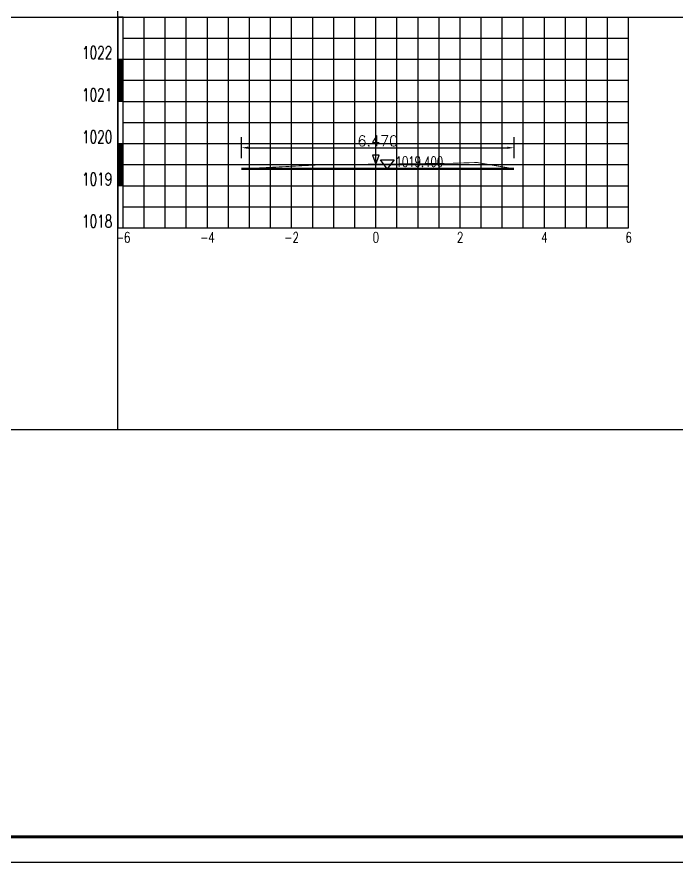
# Model space of a CAD drawing. Extents: x 695776 to 1250176, y 4443437 to 9025597.
# Drawn here: x 969728 to 985399, y 4482840 to 4502896 of the extents above; entities that cross this region are included whole.
import ezdxf
from ezdxf.enums import TextEntityAlignment as Align

# ---------------------------------------------------------------- set-up
doc = ezdxf.new("R2010")
doc.units = 0
doc.header["$LTSCALE"] = 0.5
doc.header["$PDSIZE"] = 0.2
doc.linetypes.add('ACAD_ISO07W100', pattern=[3.5, 0.5, -3])
doc.linetypes.add('CENTER2', pattern=[28.575, 19.05, -3.175, 3.175, -3.175])
doc.layers.get('0').update_dxf_attribs({"linetype": 'CONTINUOUS'})
doc.layers.get('Defpoints').update_dxf_attribs({"linetype": 'CONTINUOUS'})
for name, color, linetype in [('KEDU', 7, 'CONTINUOUS'), ('MIGE', 4, 'ACAD_ISO07W100'), ('MIGE1', 11, 'CONTINUOUS'), ('SANJIAO', 212, 'CONTINUOUS'), ('SHEJI', 1, 'CONTINUOUS'), ('YUANSHI', 2, 'CONTINUOUS'), ('ZHOUXIAN', 20, 'CENTER2'), ('图框', 7, 'CONTINUOUS'), ('辅助线', 3, 'CONTINUOUS')]:
    doc.layers.add(name, color=color, linetype=linetype)
doc.styles.get("Standard").update_dxf_attribs({"font": 'rs.shx', "bigfont": 'hztxt.shx'})
doc.dimstyles.get("Standard").update_dxf_attribs({"dimtxt": 0.18, "dimasz": 0.18, "dimexe": 0.18, "dimexo": 0.0625, "dimgap": 0.09, "dimtad": 0, "dimtih": 1, "dimtoh": 1, "dimdec": 4, "dimzin": 0, "dimdsep": 46, "dimtxsty": 'Standard', "dimcen": 0.09, "dimadec": 0, "dimazin": 0, "dimtfac": 1, "dimtdec": 4, "dimtofl": 0, "dimtmove": 0, "dimatfit": 3, "dimfxl": 0, "dimtolj": 1, "dimtzin": 0, "dimarcsym": 0})

# ---------------------------------------------------------------- blocks, each defined once
blk = doc.blocks.new('zhunghao')
blk.add_lwpolyline([(0, 0), (0.326, 0.863), (-0.326, 0.863), (0, 0)])
blk = doc.blocks.new('ele_sym08')
blk.add_line((0, 0), (5.597, 0))
blk.add_lwpolyline([(0.901, -0.002), (0.249, 0.861), (1.553, 0.861), (0.901, -0.002)])
at = {"width": 0.7}
blk.add_attdef('ELEVAT', (1.703, 0.181), '', height=1, dxfattribs=at)
blk = doc.blocks.new('*D814')
at = {"color": 0, "lineweight": -2}
for p, q in [((975059, 4499541), (975059, 4500041)), ((981529, 4499541), (981529, 4500041)), ((975221, 4499791), (981366, 4499791))]:
    blk.add_line(p, q, dxfattribs=at)
at = {"color": 0}
for points in [[(975221, 4499818), (975221, 4499764), (975059, 4499791)], [(981366, 4499818), (981366, 4499764), (981529, 4499791)]]:
    blk.add_solid(points, dxfattribs=at)
at = {"layer": 'Defpoints', "color": 0}
for p in [(981529, 4499791), (975059, 4499291), (981529, 4499291)]:
    blk.add_point(p, dxfattribs=at)
at = {"color": 0, "insert": (978294, 4499954), "char_height": 250, "attachment_point": 5}
blk.add_mtext('\\A1;6.470', dxfattribs=at)
blk = doc.blocks.new('bc1_100')
blk.add_lwpolyline([(0.064, 1), (-0.063, 1), (-0.063, 0), (0.064, 0)], close=True)
at = {"width": 0.7}
blk.add_attdef('BC', text='', height=0.3, dxfattribs=at).set_placement((-0.193, 0.007), align=Align.RIGHT)
blk = doc.blocks.new('bc0_100')
for p, q in [((-0.063, 1), (-0.063, 0)), ((0.063, 0), (0.063, 1))]:
    blk.add_line(p, q)
at = {"const_width": 0.126}
blk.add_lwpolyline([(0, 1), (0, 0)], dxfattribs=at)
at = {"width": 0.7}
blk.add_attdef('BC', text='', height=0.3, dxfattribs=at).set_placement((-0.193, 0.007), align=Align.RIGHT)

msp = doc.modelspace()

# ---------------------------------------------------------------- linework, layer by layer
at = {"layer": 'MIGE', "linetype": 'Continuous'}
for p, q in [((972748.9274, 4497891.3781), (972748.9274, 4502891.3781)), ((973748.9274, 4497891.3781), (973748.9274, 4502891.3781)), ((974748.9274, 4497891.3781), (974748.9274, 4502891.3781)), ((975748.9274, 4497891.3781), (975748.9274, 4502891.3781)), ((976748.9274, 4497891.3781), (976748.9274, 4502891.3781)), ((977748.9274, 4497891.3781), (977748.9274, 4502891.3781)), ((978748.9274, 4497891.3781), (978748.9274, 4502891.3781)), ((979748.9274, 4497891.3781), (979748.9274, 4502891.3781)), ((980748.9274, 4497891.3781), (980748.9274, 4502891.3781)), ((981748.9274, 4497891.3781), (981748.9274, 4502891.3781)), ((982748.9274, 4497891.3781), (982748.9274, 4502891.3781)), ((983748.9274, 4497891.3781), (983748.9274, 4502891.3781)), ((972248.9274, 4502391.3781), (984248.9274, 4502391.3781)), ((972248.9274, 4501391.3781), (984248.9274, 4501391.3781)), ((972248.9274, 4500391.3781), (984248.9274, 4500391.3781)), ((972248.9274, 4499391.3781), (984248.9274, 4499391.3781)), ((972248.9274, 4498391.3781), (984248.9274, 4498391.3781))]:
    msp.add_line(p, q, dxfattribs=at)
at = {"layer": 'MIGE1'}
for p, q in [((972248.9274, 4502891.3781), (984248.9274, 4502891.3781)), ((972248.9274, 4497891.3781), (972248.9274, 4502891.3781)), ((973248.9274, 4497891.3781), (973248.9274, 4502891.3781)), ((974248.9274, 4497891.3781), (974248.9274, 4502891.3781)), ((975248.9274, 4497891.3781), (975248.9274, 4502891.3781)), ((976248.9274, 4497891.3781), (976248.9274, 4502891.3781)), ((977248.9274, 4497891.3781), (977248.9274, 4502891.3781)), ((978248.9274, 4497891.3781), (978248.9274, 4502891.3781)), ((979248.9274, 4497891.3781), (979248.9274, 4502891.3781)), ((980248.9274, 4497891.3781), (980248.9274, 4502891.3781)), ((981248.9274, 4497891.3781), (981248.9274, 4502891.3781)), ((982248.9274, 4497891.3781), (982248.9274, 4502891.3781)), ((983248.9274, 4497891.3781), (983248.9274, 4502891.3781)), ((984248.9274, 4497891.3781), (984248.9274, 4502891.3781)), ((972248.9274, 4501891.3781), (984248.9274, 4501891.3781)), ((972248.9274, 4500891.3781), (984248.9274, 4500891.3781)), ((972248.9274, 4499891.3781), (984248.9274, 4499891.3781)), ((972248.9274, 4498891.3781), (984248.9274, 4498891.3781)), ((972248.9274, 4497891.3781), (984248.9274, 4497891.3781))]:
    msp.add_line(p, q, dxfattribs=at)
at = {"layer": 'SHEJI', "const_width": 50}
msp.add_lwpolyline([(975058.9274, 4499291.3781), (978248.9274, 4499291.3781), (981528.9274, 4499291.3781)], dxfattribs=at)
at = {"layer": 'YUANSHI', "const_width": 20}
msp.add_lwpolyline([(975058.9274, 4499291.3781), (977028.9274, 4499391.3781), (978248.9274, 4499401.3781), (980008.9274, 4499421.3781), (980648.9274, 4499441.3781), (981528.9274, 4499291.3781)], dxfattribs=at)
at = {"layer": 'ZHOUXIAN'}
msp.add_line((978248.9274, 4498791.3781), (978248.9274, 4499941.3781), dxfattribs=at)
at = {"layer": '图框', "linetype": 'Continuous', "lineweight": -2, "flags": 128}
msp.add_lwpolyline([(951164.2995, 4518480.4611), (951164.2995, 4482840.4611), (1001564.2995, 4482840.4611), (1001564.2995, 4518480.4611), (951164.2995, 4518480.4611)], dxfattribs=at)
at = {"layer": '图框', "linetype": 'Continuous', "lineweight": 60, "flags": 128}
msp.add_lwpolyline([(954164.2995, 4517880.4611), (1000964.2995, 4517880.4611), (1000964.2995, 4483440.4611), (954164.2995, 4483440.4611), (954164.2995, 4517880.4611)], dxfattribs=at)
at = {"layer": '辅助线'}
for points in [[(972122.7319, 4493105.0944), (972122.7319, 4513487.6428)], [(957082.2614, 4502891.3781), (999537.603, 4502891.3781)], [(957082.2614, 4493105.0944), (999087.583, 4493105.0944)]]:
    msp.add_lwpolyline(points, dxfattribs=at)

# ---------------------------------------------------------------- block references
at = {"xscale": 250, "yscale": 250, "zscale": 250}
msp.add_blockref('ele_sym08', (978293.9274, 4499291.3781), dxfattribs=at).add_auto_attribs({'ELEVAT': '1019.400'})
at = {"layer": 'KEDU', "xscale": 1000, "yscale": 1000, "zscale": 1000}
for name, p, values in [('bc1_100', (972185.6794, 4501891.3781), {'BC': '1022'}), ('bc0_100', (972185.6794, 4500891.3781), {'BC': '1021'}), ('bc1_100', (972185.6794, 4499891.3781), {'BC': '1020'}), ('bc0_100', (972185.6794, 4498891.3781), {'BC': '1019'}), ('bc1_100', (972185.6794, 4497891.3781), {'BC': '1018'})]:
    msp.add_blockref(name, p, dxfattribs=at).add_auto_attribs(values)
at = {"layer": 'SANJIAO', "xscale": 250, "yscale": 250, "zscale": 250}
msp.add_blockref('zhunghao', (978248.9274, 4499401.3781), dxfattribs=at)

# ---------------------------------------------------------------- texts
at = {"layer": 'KEDU', "width": 0.7}
for s, p in [('-6', (972248.9274, 4497541.3781)), ('-4', (974248.9274, 4497541.3781)), ('-2', (976248.9274, 4497541.3781)), ('0', (978248.9274, 4497541.3781)), ('0', (978248.9274, 4497541.3781)), ('2', (980248.9274, 4497541.3781)), ('4', (982248.9274, 4497541.3781)), ('6', (984248.9274, 4497541.3781))]:
    msp.add_text(s, height=250, dxfattribs=at).set_placement(p, align=Align.CENTER)

# ---------------------------------------------------------------- dimensions: what is measured, and where the dimension line sits
dim = msp.add_linear_dim(base=(981528.9274, 4499791.3781), p1=(975058.9274, 4499291.3781), p2=(981528.9274, 4499291.3781), dimstyle='Standard', override={"dimtxt": 250, "dimasz": 162.5, "dimexe": 250, "dimexo": 250, "dimgap": 37.5, "dimtad": 1, "dimtih": 0, "dimtoh": 0, "dimdec": 3, "dimlfac": 0.001})
dim.commit()
dim.dimension.update_dxf_attribs({"geometry": '*D814', "text_midpoint": (978293.9274, 4499953.8781)})

doc.saveas('drawing.dxf')
